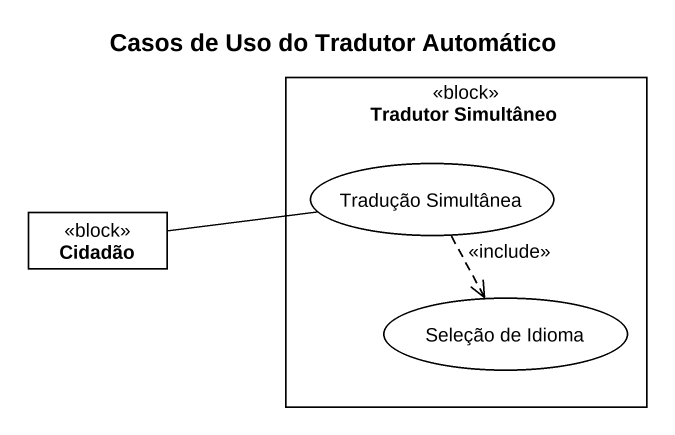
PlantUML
@startuml
title Casos de Uso do Tradutor Automático
allowmixing
hide circle
hide empty members
rectangle "Tradutor Simultâneo" as Tradutor_Simultâneo <<block>> {
  usecase "Tradução Simultânea" as Tradução_Simultânea
  usecase "Seleção de Idioma" as Seleção_de_Idioma
}
class Cidadão <<block>>
Cidadão -right- Tradução_Simultânea
Tradução_Simultânea ..> Seleção_de_Idioma : <<include>>
@enduml
